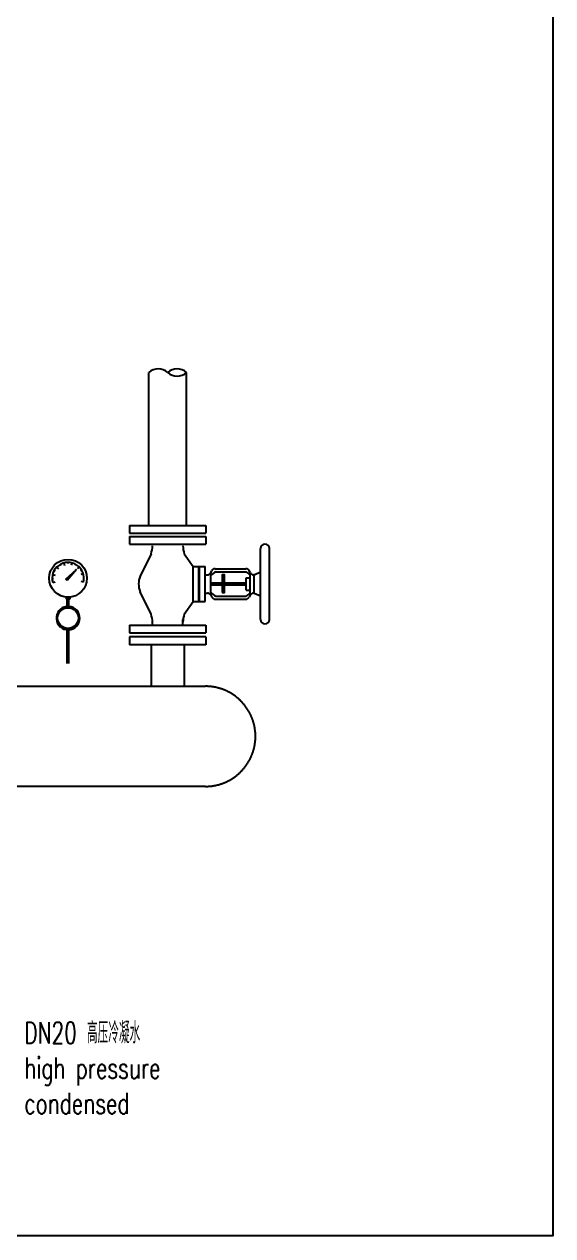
# Model space of a CAD drawing. Extents: x -681219 to -550379, y -242630 to -158199.
# Drawn here: x -631861 to -629360, y -173643 to -167904 of the extents above; entities that cross this region are included whole.
import ezdxf

# ---------------------------------------------------------------- set-up
doc = ezdxf.new("R2010")
doc.units = 0
doc.header["$LTSCALE"] = 1000
doc.linetypes.add('K', pattern=[2.5, 1.25, -0.25, 0.25, -0.25, 0.25, -0.25])
doc.layers.get('0').update_dxf_attribs({"linetype": 'CONTINUOUS'})
for name, color, linetype in [('01', 7, 'CONTINUOUS'), ('07', 6, 'K'), ('TEXT', 7, 'CONTINUOUS')]:
    doc.layers.add(name, color=color, linetype=linetype)
doc.styles.add('DIM_FONT', font='simplex.shx', dxfattribs={"width": 0.7, "bigfont": 'gbcbig.shx'})

msp = doc.modelspace()

# ---------------------------------------------------------------- linework, layer by layer
msp.add_line((-634739.2762, -171040.0298), (-631003.7468, -171040.0298))
at = {"color": 0}
msp.add_lwpolyline([(-639802.9899, -162264.4832), (-629360.0241, -162264.4832), (-629360.0241, -173642.8712), (-639802.9899, -173642.8712)], close=True, dxfattribs=at)
at = {"layer": '01'}
for p, q in [((-631271.4383, -170278.6443), (-631271.4383, -169553.5298)), ((-631092.6148, -170278.6443), (-631092.6148, -169553.5298)), ((-631362.4187, -170278.6443), (-631001.6344, -170278.6443)), ((-631362.4187, -170278.6443), (-631362.4187, -170314.7227)), ((-631362.4187, -170314.7227), (-631001.6344, -170314.7227)), ((-631001.6344, -170278.6443), (-631001.6344, -170314.7227)), ((-631362.4187, -170330.8414), (-631362.4187, -170366.9198)), ((-631362.4187, -170330.8414), (-631001.6344, -170330.8414)), ((-631362.4187, -170366.9198), (-631001.6344, -170366.9198)), ((-631001.6344, -170330.8414), (-631001.6344, -170366.9198)), ((-630742.4857, -170723.1586), (-630742.4857, -170387.6011)), ((-630700.8669, -170723.1586), (-630700.8669, -170387.6011)), ((-631260.7595, -170411.952), (-631313.0082, -170518.2278)), ((-631103.2936, -170411.952), (-631061.699, -170472.1359)), ((-631719.3579, -170491.7334), (-631714.1331, -170494.6158)), ((-631707.6001, -170475.9412), (-631699.0641, -170484.2332)), ((-631692.1557, -170463.7303), (-631689.0721, -170468.839)), ((-631674.0771, -170455.9328), (-631670.8306, -170467.3818)), ((-631663.6273, -170532.0929), (-631613.3737, -170486.6636)), ((-631612.8832, -170487.1398), (-631657.5683, -170538.8257)), ((-631654.5964, -170453.08), (-631654.4803, -170459.0461)), ((-631635.0411, -170455.3665), (-631637.9541, -170466.9049)), ((-631616.744, -170462.6363), (-631619.6264, -170467.8611)), ((-631600.9518, -170474.394), (-631609.2437, -170482.9301)), ((-631588.7409, -170489.8385), (-631593.8496, -170492.922)), ((-631061.699, -170472.1359), (-631032.8363, -170472.1359)), ((-631061.699, -170638.6239), (-631061.699, -170472.1359)), ((-631034.6402, -170638.6239), (-631034.6402, -170472.1359)), ((-631032.8363, -170472.1359), (-631003.9735, -170472.1359)), ((-631032.8363, -170638.6239), (-631032.8363, -170472.1359)), ((-631031.0323, -170638.6239), (-631031.0323, -170472.1359)), ((-631003.9735, -170638.6239), (-631003.9735, -170472.1359)), ((-630977.4454, -170501.8131), (-630973.4837, -170493.3504)), ((-630977.4454, -170608.9467), (-630977.4454, -170501.8131)), ((-630957.1461, -170482.9594), (-630812.6453, -170482.9594)), ((-630954.4365, -170497.9921), (-630810.3143, -170497.9921)), ((-630792.346, -170501.8131), (-630796.3077, -170493.3504)), ((-630792.346, -170608.9467), (-630792.346, -170501.8131)), ((-630773.1218, -170512.2041), (-630742.4857, -170498.6005)), ((-631728.9141, -170529.5858), (-631722.9481, -170529.4697)), ((-631726.6277, -170510.0306), (-631715.0893, -170512.9435)), ((-631726.0614, -170549.0665), (-631714.6123, -170545.8201)), ((-631657.5683, -170538.8257), (-631663.6273, -170532.0929)), ((-631580.9434, -170507.917), (-631592.3924, -170511.1635)), ((-631580.3771, -170546.953), (-631591.9155, -170544.04)), ((-631578.0906, -170527.3978), (-631584.0566, -170527.5139)), ((-631003.9735, -170512.2041), (-630993.783, -170512.2041)), ((-630810.809, -170584.7098), (-630810.809, -170526.0499)), ((-630773.1218, -170512.2041), (-630776.0084, -170512.2041)), ((-630773.1218, -170598.5557), (-630773.1218, -170512.2041)), ((-631260.7595, -170698.8078), (-631313.0082, -170592.532)), ((-631003.9735, -170598.5557), (-630993.783, -170598.5557)), ((-630977.4454, -170608.9467), (-630973.4837, -170617.4093)), ((-630954.4365, -170612.7677), (-630810.3143, -170612.7677)), ((-630792.346, -170608.9467), (-630796.3077, -170617.4093)), ((-630773.1218, -170598.5557), (-630776.0084, -170598.5557)), ((-630773.1218, -170598.5557), (-630742.4857, -170612.1593)), ((-631661.7551, -170617.6872), (-631661.7551, -170627.1753)), ((-631645.2497, -170627.1753), (-631661.7551, -170627.1753)), ((-631657.5683, -170657.9393), (-631657.5683, -170617.9758)), ((-631649.4365, -170659.7578), (-631649.4365, -170617.9758)), ((-631645.2497, -170617.6872), (-631645.2497, -170627.1753)), ((-631103.2936, -170698.8078), (-631061.699, -170638.6239)), ((-631061.699, -170638.6239), (-631032.8363, -170638.6239)), ((-631032.8363, -170638.6239), (-631003.9735, -170638.6239)), ((-630957.1461, -170627.8003), (-630812.6453, -170627.8003)), ((-631254.1834, -170750.0794), (-631254.1834, -170723.481)), ((-631109.8697, -170750.0794), (-631109.8697, -170723.481)), ((-631362.4187, -170750.0794), (-631362.4187, -170786.1578)), ((-631362.4187, -170750.0794), (-631001.6344, -170750.0794)), ((-631362.4187, -170786.1578), (-631001.6344, -170786.1578)), ((-631001.6344, -170750.0794), (-631001.6344, -170786.1578))]:
    msp.add_line(p, q, dxfattribs=at)
at = {"layer": '01', "color": 7, "linetype": 'Continuous'}
for p, q in [((-630977.4454, -170549.9469), (-630810.809, -170549.9469)), ((-630810.809, -170526.0499), (-630792.346, -170526.0499)), ((-630977.4454, -170560.2305), (-630810.809, -170560.2305)), ((-630810.809, -170584.7098), (-630792.346, -170584.7098)), ((-631657.5683, -170931.4793), (-631657.5683, -170772.1611)), ((-631649.4365, -170931.4793), (-631649.4365, -170772.1611)), ((-631362.4187, -170806.1849), (-631362.4187, -170843.8319)), ((-631001.6344, -170806.1849), (-631362.4187, -170806.1849)), ((-631001.6344, -170806.1849), (-631362.4187, -170806.1849)), ((-631001.6344, -170843.8319), (-631362.4187, -170843.8319)), ((-631001.6344, -170843.8319), (-631362.4187, -170843.8319)), ((-631260.285, -170843.8319), (-631260.285, -171040.0298)), ((-631103.7681, -170843.8319), (-631103.7681, -171040.0298)), ((-631103.7681, -170843.8319), (-631103.7681, -171040.0298)), ((-631001.6344, -170806.1849), (-631001.6344, -170843.8319))]:
    msp.add_line(p, q, dxfattribs=at)
msp.add_lwpolyline([(-630923.9913, -170596.0566), (-630913.9271, -170596.0566), (-630913.9271, -170512.25), (-630923.9913, -170512.25)], close=True, dxfattribs=at)
at = {"layer": '01'}
for centre, radius in [((-631653.5024, -170528.4918), 89.5763), ((-631653.5024, -170528.4918), 2.9573), ((-631653.5024, -170716.8786), 49.1336)]:
    msp.add_circle(centre, radius, dxfattribs=at)
at = {"layer": '01', "color": 7, "linetype": 'Continuous'}
for centre, radius, start, end in [((-631226.7324, -169602.2935), 66.1552, 47.48584001, 132.51415999), ((-631137.3207, -169602.2935), 66.1552, 47.48584001, 132.51415999), ((-631137.3207, -169504.7661), 66.1552, 227.48584001, 312.51415999), ((-630933.7231, -170548.4321), 54.5274, 112.3256746, 143.30627667), ((-630832.2374, -170542.9529), 50.021, 37.10875992, 64.00593942), ((-630933.7231, -170562.3276), 54.5274, 216.69372333, 247.6743254), ((-630832.2374, -170567.8068), 50.021, 295.99406058, 322.89124008)]:
    msp.add_arc(centre, radius, start, end, dxfattribs=at)
at = {"layer": '01'}
for centre, radius, start, end in [((-631362.4187, -170374.7999), 108.2353, 339.92480261, 0), ((-631001.6344, -170374.7999), 108.2353, 180, 200.07519739), ((-630721.6763, -170387.6011), 20.8094, 0, 180), ((-631653.5024, -170528.4918), 75.4197, 345.83115908, 195.83115911), ((-631653.5024, -170528.4918), 57.9647, 45.51223994, 46.18797802), ((-630993.783, -170494.1649), 18.0392, 270, 334.91407977), ((-630957.1461, -170500.9986), 18.0392, 90, 154.91407977), ((-630812.6453, -170500.9986), 18.0392, 25.08592023, 90), ((-630776.0084, -170494.1649), 18.0392, 205.08592023, 270), ((-631211.349, -170555.3799), 108.2353, 159.92480261, 200.07519739), ((-630993.783, -170616.5949), 18.0392, 25.08592023, 90), ((-630776.0084, -170616.5949), 18.0392, 90, 154.91407977), ((-631653.5024, -170716.8786), 55.4318, 97.85541279, 85.7936165), ((-631661.6341, -170657.9393), 4.0659, 277.85541279, 0), ((-631657.5683, -170659.7578), 8.1318, 274.07146987, 0), ((-630957.1461, -170609.7611), 18.0392, 205.08592023, 270), ((-630812.6453, -170609.7611), 18.0392, 270, 334.91407977), ((-631362.4187, -170735.9599), 108.2353, 0, 20.07519739), ((-631001.6344, -170735.9599), 108.2353, 159.92480261, 180), ((-630721.6763, -170723.1586), 20.8094, 180, 0)]:
    msp.add_arc(centre, radius, start, end, dxfattribs=at)
at = {"layer": '07', "linetype": 'K'}
msp.add_line((-631003.7468, -171514.3828), (-633204.7006, -171514.3828), dxfattribs=at)
msp.add_arc((-631003.7468, -171277.2063), 237.1765, 270, 90, dxfattribs=at)
msp.add_arc((-631003.7468, -171277.2063), 237.1765, 270, 90, dxfattribs=at)

# ---------------------------------------------------------------- texts
at = {"layer": 'TEXT', "insert": (-631860.8637, -172631.6377), "char_height": 100, "width": 928.529086, "attachment_point": 1, "style": 'DIM_FONT'}
msp.add_mtext('DN20 高压冷凝水\\Phigh pressure condensed', dxfattribs=at)

doc.saveas('drawing.dxf')
